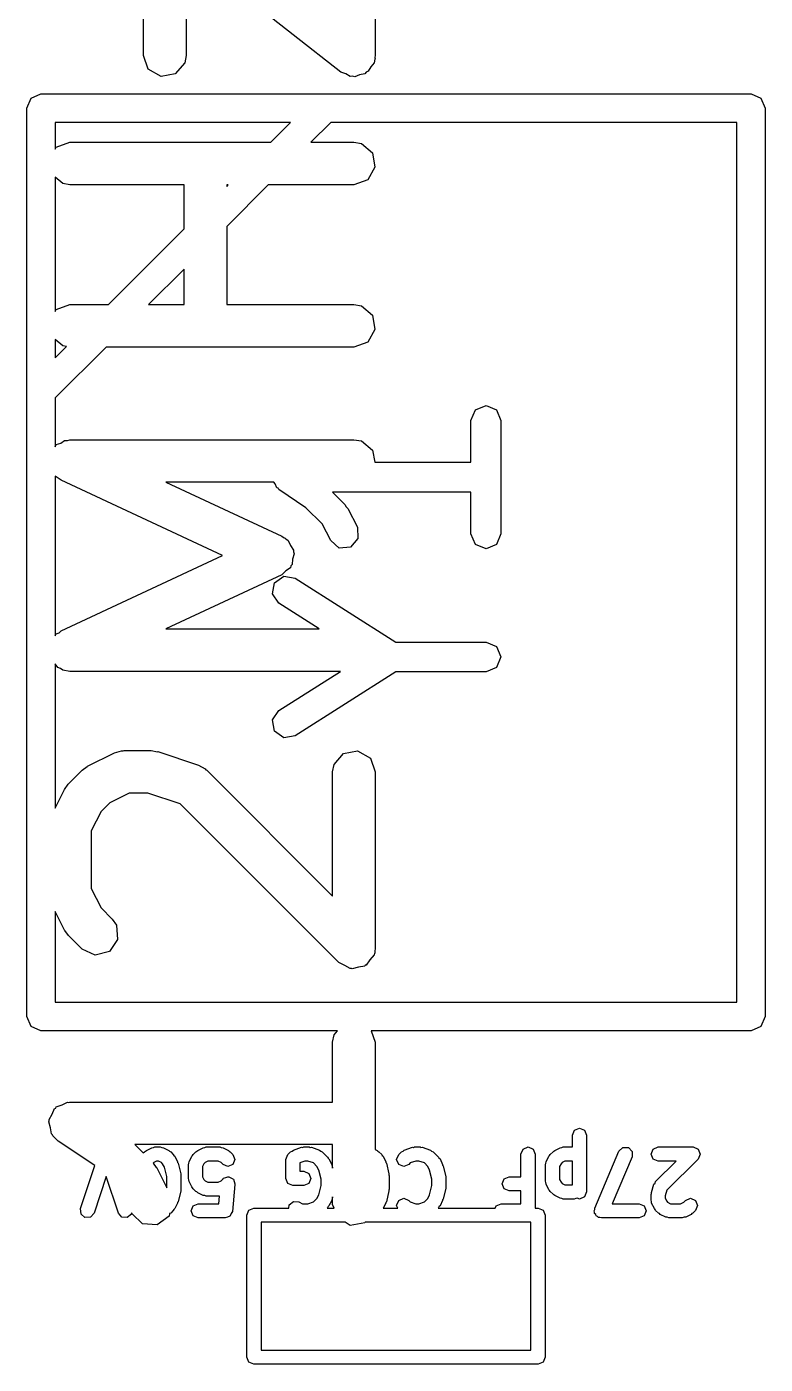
# Model space of a CAD drawing. Extents: x 97.5 to 143.9, y -109.8 to -49.
# Drawn here: x 121.7 to 124.3, y -98.525 to -93.813 of the extents above; entities that cross this region are included whole.
import ezdxf

# ---------------------------------------------------------------- set-up
doc = ezdxf.new("R2010")
doc.units = 0
doc.layers.add('BLACK', color=7, linetype='CONTINUOUS')

msp = doc.modelspace()

# ---------------------------------------------------------------- linework, layer by layer
at = {"layer": 'BLACK', "linetype": 'CONTINUOUS'}
for p, q in [((122.111, -93.9143), (122.111, -93.3905)), ((122.927, -93.475), (122.927, -93.9143)), ((122.806, -93.9733), (122.261, -93.5448)), ((122.261, -93.5448), (122.261, -93.9143)), ((122.128, -93.9625), (122.111, -93.9143)), ((122.256, -93.9399), (122.223, -93.9792)), ((122.261, -93.9143), (122.256, -93.9399)), ((122.923, -93.9399), (122.911, -93.954)), ((122.925, -93.928), (122.923, -93.9399)), ((122.927, -93.9249), (122.925, -93.928)), ((122.927, -93.9143), (122.926, -93.922)), ((122.926, -93.922), (122.927, -93.9249)), ((122.173, -93.9881), (122.128, -93.9625)), ((122.223, -93.9792), (122.173, -93.9881)), ((122.823, -93.979), (122.806, -93.9733)), ((122.839, -93.9881), (122.823, -93.979)), ((122.847, -93.9868), (122.839, -93.9881)), ((122.855, -93.9892), (122.847, -93.9868)), ((122.872, -93.9824), (122.855, -93.9892)), ((122.89, -93.9792), (122.872, -93.9824)), ((122.895, -93.9731), (122.89, -93.9792)), ((122.902, -93.9702), (122.895, -93.9731)), ((122.911, -93.954), (122.902, -93.9702)), ((121.7, -94.1), (121.715, -94.0646)), ((121.715, -94.0646), (121.75, -94.05)), ((121.75, -94.05), (124.25, -94.05)), ((124.25, -94.05), (124.285, -94.0646)), ((124.285, -94.0646), (124.3, -94.1)), ((121.7, -97.3), (121.7, -94.1)), ((124.3, -94.1), (124.3, -97.3)), ((121.8, -94.15), (121.8, -94.245)), ((122.629, -94.15), (121.8, -94.15)), ((122.559, -94.2202), (122.629, -94.15)), ((122.771, -94.15), (122.7, -94.2202)), ((124.2, -94.15), (122.771, -94.15)), ((124.2, -97.25), (124.2, -94.15)), ((121.804, -94.2378), (121.852, -94.2202)), ((121.852, -94.2202), (122.559, -94.2202)), ((122.7, -94.2202), (122.852, -94.2202)), ((122.852, -94.2202), (122.878, -94.2248)), ((122.878, -94.2248), (122.917, -94.2577)), ((121.8, -94.245), (121.804, -94.2378)), ((122.917, -94.2577), (122.926, -94.3083)), ((122.926, -94.3083), (122.901, -94.3527)), ((121.827, -94.3657), (121.8, -94.3433)), ((121.8, -94.3433), (121.8, -94.8164)), ((121.852, -94.3702), (121.827, -94.3657)), ((122.254, -94.3702), (121.852, -94.3702)), ((122.254, -94.5257), (122.254, -94.3702)), ((122.55, -94.3702), (122.404, -94.5171)), ((122.404, -94.3702), (122.404, -94.3757)), ((122.404, -94.3757), (122.409, -94.3702)), ((122.409, -94.3702), (122.404, -94.3702)), ((122.852, -94.3702), (122.55, -94.3702)), ((122.901, -94.3527), (122.852, -94.3702)), ((122.404, -94.5171), (122.404, -94.7917)), ((121.988, -94.7917), (122.254, -94.5257)), ((122.254, -94.6671), (122.129, -94.7917)), ((122.254, -94.7917), (122.254, -94.6671)), ((121.804, -94.8092), (121.852, -94.7917)), ((121.852, -94.7917), (121.988, -94.7917)), ((122.129, -94.7917), (122.254, -94.7917)), ((122.404, -94.7917), (122.852, -94.7917)), ((122.852, -94.7917), (122.878, -94.7962)), ((122.878, -94.7962), (122.917, -94.8292)), ((121.8, -94.8164), (121.804, -94.8092)), ((122.917, -94.8292), (122.926, -94.8797)), ((122.926, -94.8797), (122.901, -94.9241)), ((121.827, -94.9371), (121.8, -94.9147)), ((121.8, -94.9147), (121.8, -94.9793)), ((121.8, -94.9793), (121.84, -94.9395)), ((121.979, -94.9417), (121.8, -95.1207)), ((121.84, -94.9395), (121.827, -94.9371)), ((122.852, -94.9417), (121.979, -94.9417)), ((122.901, -94.9241), (122.852, -94.9417)), ((121.8, -95.1207), (121.8, -95.2926)), ((123.264, -95.2), (123.28, -95.1629)), ((123.28, -95.1629), (123.317, -95.1475)), ((123.317, -95.1475), (123.354, -95.1629)), ((123.354, -95.1629), (123.369, -95.2)), ((123.264, -95.3475), (123.264, -95.2)), ((123.369, -95.2), (123.369, -95.6)), ((121.82, -95.2798), (121.833, -95.2704)), ((121.833, -95.2704), (121.843, -95.2713)), ((121.843, -95.2713), (121.852, -95.2679)), ((121.852, -95.2679), (122.852, -95.2679)), ((122.852, -95.2679), (122.878, -95.2724)), ((121.8, -95.2926), (121.804, -95.2854)), ((121.804, -95.2854), (121.82, -95.2798)), ((122.878, -95.2724), (122.917, -95.3054)), ((122.917, -95.3054), (122.925, -95.3475)), ((122.925, -95.3475), (123.264, -95.3475)), ((121.821, -95.4108), (121.8, -95.3963)), ((121.8, -95.3963), (121.8, -95.9593)), ((122.389, -95.6762), (121.821, -95.4108)), ((122.57, -95.4179), (122.19, -95.4179)), ((122.19, -95.4179), (122.598, -95.6082)), ((122.574, -95.423), (122.57, -95.4179)), ((122.58, -95.4371), (122.574, -95.423)), ((122.585, -95.4392), (122.58, -95.4371)), ((122.588, -95.4437), (122.585, -95.4392)), ((122.683, -95.5075), (122.588, -95.4437)), ((123.264, -95.4525), (122.777, -95.4525)), ((122.777, -95.4525), (122.82, -95.4962)), ((123.264, -95.6), (123.264, -95.4525)), ((122.82, -95.4962), (122.824, -95.5042)), ((122.824, -95.5042), (122.83, -95.5099)), ((122.74, -95.5644), (122.683, -95.5075)), ((122.83, -95.5099), (122.864, -95.5765)), ((122.77, -95.6235), (122.74, -95.5644)), ((122.864, -95.5765), (122.866, -95.6166)), ((123.28, -95.6371), (123.264, -95.6)), ((123.369, -95.6), (123.354, -95.6371)), ((122.598, -95.6082), (122.606, -95.6139)), ((122.606, -95.6139), (122.61, -95.6147)), ((122.61, -95.6147), (122.612, -95.6175)), ((122.612, -95.6175), (122.62, -95.6232)), ((122.62, -95.6232), (122.628, -95.6408)), ((122.628, -95.6408), (122.639, -95.6568)), ((122.8, -95.6498), (122.77, -95.6235)), ((122.84, -95.647), (122.8, -95.6498)), ((122.866, -95.6166), (122.84, -95.647)), ((123.317, -95.6525), (123.28, -95.6371)), ((123.354, -95.6371), (123.317, -95.6525)), ((121.821, -95.9416), (122.389, -95.6762)), ((122.636, -95.6885), (122.635, -95.7079)), ((122.641, -95.6697), (122.636, -95.6885)), ((122.639, -95.6568), (122.639, -95.6635)), ((122.639, -95.6635), (122.641, -95.6697)), ((122.612, -95.7304), (122.598, -95.7442)), ((122.628, -95.7192), (122.612, -95.7304)), ((122.63, -95.7127), (122.628, -95.7192)), ((122.635, -95.7079), (122.63, -95.7127)), ((122.598, -95.7442), (122.19, -95.9345)), ((122.565, -95.8114), (122.572, -95.7718)), ((122.572, -95.7718), (122.605, -95.7488)), ((122.605, -95.7488), (122.645, -95.7557)), ((122.645, -95.7557), (122.999, -95.9808)), ((122.588, -95.8443), (122.565, -95.8114)), ((122.73, -95.9345), (122.588, -95.8443)), ((121.8, -95.9593), (121.804, -95.9521)), ((121.804, -95.9521), (121.814, -95.9486)), ((121.814, -95.9486), (121.821, -95.9416)), ((122.19, -95.9345), (122.73, -95.9345)), ((122.999, -95.9808), (123.317, -95.9808)), ((123.317, -95.9808), (123.354, -95.9962)), ((123.354, -95.9962), (123.369, -96.0333)), ((121.809, -96.071), (121.8, -96.0576)), ((121.8, -96.0576), (121.8, -96.5656)), ((121.819, -96.0736), (121.809, -96.071)), ((123.354, -96.0705), (123.317, -96.0858)), ((123.369, -96.0333), (123.354, -96.0705)), ((121.827, -96.08), (121.819, -96.0736)), ((121.852, -96.0845), (121.827, -96.08)), ((122.805, -96.0845), (121.852, -96.0845)), ((122.588, -96.2224), (122.805, -96.0845)), ((122.999, -96.0858), (122.645, -96.311)), ((123.317, -96.0858), (122.999, -96.0858)), ((122.565, -96.2553), (122.588, -96.2224)), ((122.572, -96.2949), (122.565, -96.2553)), ((122.605, -96.3179), (122.572, -96.2949)), ((122.645, -96.311), (122.605, -96.3179)), ((121.914, -96.4186), (122.009, -96.371)), ((122.009, -96.371), (122.034, -96.3636)), ((122.034, -96.3636), (122.039, -96.3646)), ((122.039, -96.3646), (122.043, -96.3631)), ((122.043, -96.3631), (122.138, -96.3631)), ((122.138, -96.3631), (122.16, -96.367)), ((122.16, -96.367), (122.162, -96.3669)), ((122.162, -96.3669), (122.305, -96.4146)), ((122.782, -96.4124), (122.815, -96.3731)), ((122.815, -96.3731), (122.865, -96.3642)), ((122.865, -96.3642), (122.91, -96.3899)), ((122.91, -96.3899), (122.927, -96.4381)), ((121.847, -96.4803), (121.895, -96.4327)), ((121.895, -96.4327), (121.913, -96.4198)), ((121.913, -96.4198), (121.914, -96.4186)), ((122.305, -96.4146), (122.328, -96.427)), ((122.328, -96.427), (122.33, -96.4308)), ((122.33, -96.4308), (122.334, -96.4327)), ((122.334, -96.4327), (122.777, -96.8761)), ((122.777, -96.4381), (122.782, -96.4124)), ((122.777, -96.8761), (122.777, -96.4381)), ((122.927, -96.4381), (122.927, -97.0571)), ((121.833, -96.4998), (121.846, -96.4818)), ((121.846, -96.4818), (121.847, -96.4803)), ((121.8, -96.5656), (121.833, -96.4998)), ((122.061, -96.5131), (121.992, -96.5474)), ((122.126, -96.5131), (122.061, -96.5131)), ((122.24, -96.5513), (122.126, -96.5131)), ((121.962, -96.5778), (121.927, -96.6463)), ((121.992, -96.5474), (121.962, -96.5778)), ((122.799, -97.1102), (122.24, -96.5513)), ((121.927, -96.6463), (121.927, -96.849)), ((121.927, -96.849), (121.962, -96.9175)), ((121.962, -96.9175), (122.001, -96.9565)), ((121.833, -96.9954), (121.8, -96.9296)), ((121.8, -96.9296), (121.8, -97.25)), ((122.001, -96.9565), (122.016, -96.9778)), ((121.834, -96.9966), (121.833, -96.9954)), ((121.847, -97.0149), (121.834, -96.9966)), ((121.895, -97.0626), (121.847, -97.0149)), ((122.016, -96.9778), (122.02, -97.0289)), ((122.02, -97.0289), (121.991, -97.071)), ((122.927, -97.0571), (122.925, -97.0733)), ((121.941, -97.0842), (121.895, -97.0626)), ((121.991, -97.071), (121.941, -97.0842)), ((122.908, -97.1001), (122.895, -97.1186)), ((122.923, -97.0828), (122.908, -97.1001)), ((122.924, -97.0782), (122.923, -97.0828)), ((122.925, -97.0766), (122.924, -97.0782)), ((122.925, -97.0733), (122.925, -97.0766)), ((122.82, -97.1197), (122.799, -97.1102)), ((122.839, -97.131), (122.82, -97.1197)), ((122.843, -97.1304), (122.839, -97.131)), ((122.846, -97.1319), (122.843, -97.1304)), ((122.868, -97.126), (122.846, -97.1319)), ((122.89, -97.1221), (122.868, -97.126)), ((122.892, -97.1195), (122.89, -97.1221)), ((122.895, -97.1186), (122.892, -97.1195)), ((121.8, -97.25), (124.2, -97.25)), ((121.715, -97.3354), (121.7, -97.3)), ((121.75, -97.35), (121.715, -97.3354)), ((124.285, -97.3354), (124.25, -97.35)), ((124.3, -97.3), (124.285, -97.3354)), ((122.794, -97.35), (121.75, -97.35)), ((122.777, -97.3905), (122.782, -97.3648)), ((122.777, -97.6012), (122.777, -97.3905)), ((122.782, -97.3648), (122.794, -97.35)), ((124.25, -97.35), (122.913, -97.35)), ((122.913, -97.35), (122.927, -97.3905)), ((122.927, -97.3905), (122.927, -97.7685)), ((121.789, -97.6443), (121.798, -97.6244)), ((121.798, -97.6244), (121.802, -97.6225)), ((121.802, -97.6225), (121.804, -97.6187)), ((121.804, -97.6187), (121.825, -97.6113)), ((121.825, -97.6113), (121.844, -97.6016)), ((121.844, -97.6016), (121.848, -97.6027)), ((121.848, -97.6027), (121.852, -97.6012)), ((121.852, -97.6012), (122.777, -97.6012)), ((121.778, -97.6714), (121.779, -97.6674)), ((121.784, -97.6923), (121.778, -97.6714)), ((121.779, -97.6632), (121.789, -97.6443)), ((121.779, -97.6674), (121.779, -97.6632)), ((121.787, -97.7137), (121.784, -97.6923)), ((121.791, -97.7165), (121.787, -97.7137)), ((121.792, -97.7206), (121.791, -97.7165)), ((121.811, -97.7386), (121.792, -97.7206)), ((123.621, -97.7179), (123.629, -97.7002)), ((123.621, -97.7595), (123.621, -97.7179)), ((123.629, -97.7002), (123.646, -97.6929)), ((123.646, -97.6929), (123.664, -97.7002)), ((123.664, -97.7002), (123.671, -97.7179)), ((123.671, -97.7179), (123.671, -97.9179)), ((121.94, -97.8247), (121.811, -97.7386)), ((122.777, -97.7512), (122.081, -97.7512)), ((122.081, -97.7512), (122.11, -97.7805)), ((122.121, -97.7717), (122.14, -97.7622)), ((122.14, -97.7622), (122.146, -97.7618)), ((122.146, -97.7618), (122.151, -97.7595)), ((122.151, -97.7595), (122.17, -97.7595)), ((122.17, -97.7595), (122.176, -97.7618)), ((122.176, -97.7618), (122.181, -97.7622)), ((122.181, -97.7622), (122.2, -97.7717)), ((122.302, -97.7717), (122.321, -97.7622)), ((122.321, -97.7622), (122.327, -97.7618)), ((122.327, -97.7618), (122.332, -97.7595)), ((122.332, -97.7595), (122.38, -97.7595)), ((122.38, -97.7595), (122.385, -97.7617)), ((122.385, -97.7617), (122.391, -97.7622)), ((122.391, -97.7622), (122.41, -97.7717)), ((122.639, -97.7703), (122.667, -97.7608)), ((122.667, -97.7608), (122.671, -97.7611)), ((122.671, -97.7611), (122.675, -97.7595)), ((122.675, -97.7595), (122.694, -97.7595)), ((122.694, -97.7595), (122.698, -97.7611)), ((122.698, -97.7611), (122.702, -97.7608)), ((122.702, -97.7608), (122.731, -97.7703)), ((122.777, -97.8338), (122.777, -97.7512)), ((122.927, -97.7685), (122.934, -97.7717)), ((123.029, -97.7703), (123.058, -97.7608)), ((123.058, -97.7608), (123.062, -97.7611)), ((123.062, -97.7611), (123.065, -97.7595)), ((123.065, -97.7595), (123.085, -97.7595)), ((123.085, -97.7595), (123.088, -97.7611)), ((123.088, -97.7611), (123.092, -97.7608)), ((123.092, -97.7608), (123.121, -97.7703)), ((123.44, -97.7845), (123.448, -97.7668)), ((123.448, -97.7668), (123.465, -97.7595)), ((123.465, -97.7595), (123.483, -97.7668)), ((123.483, -97.7668), (123.49, -97.7845)), ((123.559, -97.7717), (123.578, -97.7622)), ((123.578, -97.7622), (123.584, -97.7618)), ((123.584, -97.7618), (123.589, -97.7595)), ((123.589, -97.7595), (123.621, -97.7595)), ((123.785, -97.7747), (123.799, -97.7613)), ((123.799, -97.7613), (123.818, -97.7615)), ((123.818, -97.7615), (123.832, -97.7752)), ((123.898, -97.7845), (123.905, -97.7668)), ((123.905, -97.7668), (123.923, -97.7595)), ((123.923, -97.7595), (124.046, -97.7595)), ((124.046, -97.7595), (124.046, -97.7595)), ((124.046, -97.7595), (124.064, -97.7668)), ((124.064, -97.7668), (124.071, -97.7845)), ((122.11, -97.7805), (122.114, -97.7764)), ((122.114, -97.7764), (122.118, -97.7748)), ((122.118, -97.7748), (122.121, -97.7717)), ((122.147, -97.8146), (122.145, -97.8162)), ((122.157, -97.8095), (122.147, -97.8146)), ((122.164, -97.8095), (122.157, -97.8095)), ((122.174, -97.8146), (122.164, -97.8095)), ((122.178, -97.8184), (122.174, -97.8146)), ((122.2, -97.7717), (122.203, -97.7748)), ((122.203, -97.7748), (122.207, -97.7764)), ((122.207, -97.7764), (122.216, -97.7859)), ((122.216, -97.7859), (122.218, -97.7897)), ((122.218, -97.7897), (122.221, -97.7924)), ((122.221, -97.7924), (122.231, -97.8114)), ((122.231, -97.8114), (122.231, -97.8143)), ((122.231, -97.8143), (122.233, -97.8166)), ((122.271, -97.8172), (122.272, -97.8114)), ((122.272, -97.8114), (122.281, -97.7924)), ((122.281, -97.7924), (122.284, -97.7897)), ((122.284, -97.7897), (122.286, -97.7859)), ((122.286, -97.7859), (122.295, -97.7764)), ((122.295, -97.7764), (122.299, -97.7748)), ((122.299, -97.7748), (122.302, -97.7717)), ((122.328, -97.8146), (122.324, -97.8184)), ((122.338, -97.8095), (122.328, -97.8146)), ((122.374, -97.8095), (122.338, -97.8095)), ((122.384, -97.8146), (122.374, -97.8095)), ((122.391, -97.8212), (122.384, -97.8146)), ((122.41, -97.7717), (122.413, -97.7748)), ((122.413, -97.7748), (122.416, -97.7764)), ((122.416, -97.7764), (122.426, -97.7859)), ((122.426, -97.7859), (122.433, -97.8036)), ((122.433, -97.8036), (122.426, -97.8212)), ((122.612, -97.8036), (122.619, -97.7859)), ((122.612, -97.8702), (122.612, -97.8036)), ((122.619, -97.7859), (122.629, -97.7764)), ((122.629, -97.7764), (122.634, -97.7741)), ((122.634, -97.7741), (122.639, -97.7703)), ((122.679, -97.8095), (122.662, -97.8152)), ((122.662, -97.8152), (122.662, -97.8452)), ((122.69, -97.8095), (122.679, -97.8095)), ((122.709, -97.8159), (122.69, -97.8095)), ((122.721, -97.8279), (122.709, -97.8159)), ((122.731, -97.7703), (122.735, -97.7741)), ((122.735, -97.7741), (122.74, -97.7764)), ((122.74, -97.7764), (122.759, -97.7954)), ((122.759, -97.7954), (122.761, -97.7992)), ((122.761, -97.7992), (122.764, -97.8019)), ((122.764, -97.8019), (122.774, -97.821)), ((122.934, -97.7717), (122.936, -97.7748)), ((122.936, -97.7748), (122.94, -97.7764)), ((122.94, -97.7764), (122.95, -97.7859)), ((122.95, -97.7859), (122.951, -97.7897)), ((122.951, -97.7897), (122.955, -97.7924)), ((122.955, -97.7924), (122.964, -97.8114)), ((122.964, -97.8114), (122.964, -97.8143)), ((122.964, -97.8143), (122.966, -97.8166)), ((123.002, -97.8036), (123.01, -97.7859)), ((123.01, -97.8212), (123.002, -97.8036)), ((123.01, -97.7859), (123.019, -97.7764)), ((123.019, -97.7764), (123.025, -97.7741)), ((123.025, -97.7741), (123.029, -97.7703)), ((123.05, -97.8159), (123.045, -97.8212)), ((123.07, -97.8095), (123.05, -97.8159)), ((123.08, -97.8095), (123.07, -97.8095)), ((123.1, -97.8159), (123.08, -97.8095)), ((123.112, -97.8279), (123.1, -97.8159)), ((123.121, -97.7703), (123.125, -97.7741)), ((123.125, -97.7741), (123.131, -97.7764)), ((123.131, -97.7764), (123.15, -97.7954)), ((123.15, -97.7954), (123.151, -97.7992)), ((123.151, -97.7992), (123.155, -97.8019)), ((123.155, -97.8019), (123.164, -97.821)), ((123.44, -97.8643), (123.44, -97.7845)), ((123.49, -97.7845), (123.49, -97.975)), ((123.528, -97.8172), (123.529, -97.8114)), ((123.529, -97.8114), (123.538, -97.7924)), ((123.538, -97.7924), (123.541, -97.7897)), ((123.541, -97.7897), (123.543, -97.7859)), ((123.543, -97.7859), (123.553, -97.7764)), ((123.553, -97.7764), (123.556, -97.7748)), ((123.556, -97.7748), (123.559, -97.7717)), ((123.585, -97.8146), (123.581, -97.8184)), ((123.595, -97.8095), (123.585, -97.8146)), ((123.621, -97.8095), (123.595, -97.8095)), ((123.621, -97.8929), (123.621, -97.8095)), ((123.7, -97.9747), (123.785, -97.7747)), ((123.831, -97.7944), (123.761, -97.9595)), ((123.832, -97.7752), (123.831, -97.7944)), ((123.905, -97.8022), (123.898, -97.7845)), ((123.923, -97.8095), (123.905, -97.8022)), ((123.914, -97.8811), (123.986, -97.8095)), ((123.986, -97.8095), (123.923, -97.8095)), ((124.064, -97.8022), (123.954, -97.9123)), ((124.071, -97.7845), (124.064, -97.8022)), ((121.889, -97.9766), (121.94, -97.8247)), ((122.145, -97.8162), (122.156, -97.832)), ((122.156, -97.832), (122.158, -97.8331)), ((122.158, -97.8331), (122.193, -97.9037)), ((122.185, -97.8313), (122.178, -97.8184)), ((122.193, -97.8638), (122.185, -97.8313)), ((122.233, -97.8166), (122.242, -97.8547)), ((122.242, -97.8547), (122.242, -97.8578)), ((122.242, -97.8578), (122.243, -97.8607)), ((122.243, -97.8607), (122.243, -97.9083)), ((122.269, -97.8226), (122.271, -97.8172)), ((122.269, -97.8702), (122.269, -97.8226)), ((122.324, -97.8184), (122.319, -97.8285)), ((122.319, -97.8285), (122.319, -97.8643)), ((122.408, -97.8286), (122.391, -97.8212)), ((122.426, -97.8212), (122.408, -97.8286)), ((122.662, -97.8452), (122.675, -97.8452)), ((122.675, -97.8452), (122.693, -97.8526)), ((122.693, -97.8526), (122.7, -97.8702)), ((122.728, -97.8409), (122.721, -97.8279)), ((122.736, -97.8733), (122.728, -97.8409)), ((122.774, -97.821), (122.774, -97.8238)), ((122.774, -97.8238), (122.775, -97.8261)), ((122.775, -97.8261), (122.777, -97.8338)), ((122.966, -97.8166), (122.975, -97.8547)), ((122.975, -97.8547), (122.975, -97.8578)), ((122.975, -97.8578), (122.976, -97.8607)), ((122.976, -97.8607), (122.976, -97.9083)), ((123.027, -97.8286), (123.01, -97.8212)), ((123.045, -97.8212), (123.027, -97.8286)), ((123.118, -97.8409), (123.112, -97.8279)), ((123.126, -97.8733), (123.118, -97.8409)), ((123.164, -97.821), (123.164, -97.8238)), ((123.164, -97.8238), (123.166, -97.8261)), ((123.166, -97.8261), (123.175, -97.8642)), ((123.526, -97.8226), (123.528, -97.8172)), ((123.526, -97.8798), (123.526, -97.8226)), ((123.581, -97.8184), (123.576, -97.8285)), ((123.576, -97.8285), (123.576, -97.8739)), ((121.98, -97.8636), (121.937, -97.9924)), ((122.023, -97.9924), (121.98, -97.8636)), ((122.193, -97.9037), (122.193, -97.8638)), ((122.243, -97.9083), (122.242, -97.9113)), ((122.271, -97.8756), (122.269, -97.8702)), ((122.272, -97.8814), (122.271, -97.8756)), ((122.281, -97.9005), (122.272, -97.8814)), ((122.284, -97.9032), (122.281, -97.9005)), ((122.286, -97.907), (122.284, -97.9032)), ((122.295, -97.9165), (122.286, -97.907)), ((122.319, -97.8643), (122.324, -97.8745)), ((122.324, -97.8745), (122.328, -97.8783)), ((122.328, -97.8783), (122.338, -97.8833)), ((122.338, -97.8833), (122.374, -97.8833)), ((122.374, -97.8833), (122.384, -97.8783)), ((122.384, -97.8783), (122.391, -97.8716)), ((122.391, -97.8716), (122.392, -97.8711)), ((122.392, -97.8711), (122.393, -97.8699)), ((122.393, -97.8699), (122.401, -97.8675)), ((122.401, -97.8675), (122.408, -97.8643)), ((122.408, -97.8643), (122.41, -97.8648)), ((122.41, -97.8648), (122.411, -97.8644)), ((122.411, -97.8644), (122.418, -97.8684)), ((122.418, -97.8684), (122.426, -97.8716)), ((122.433, -97.8918), (122.424, -97.987)), ((122.426, -97.8716), (122.427, -97.8728)), ((122.427, -97.8728), (122.428, -97.8735)), ((122.428, -97.8735), (122.43, -97.8815)), ((122.43, -97.8815), (122.433, -97.8893)), ((122.433, -97.8893), (122.433, -97.8905)), ((122.433, -97.8905), (122.433, -97.8918)), ((122.619, -97.8879), (122.612, -97.8702)), ((122.637, -97.8952), (122.619, -97.8879)), ((122.675, -97.8952), (122.637, -97.8952)), ((122.693, -97.8879), (122.675, -97.8952)), ((122.7, -97.8702), (122.693, -97.8879)), ((122.728, -97.9282), (122.736, -97.8957)), ((122.736, -97.8957), (122.736, -97.8733)), ((122.976, -97.9083), (122.975, -97.9113)), ((123.118, -97.9282), (123.126, -97.8957)), ((123.126, -97.8957), (123.126, -97.8733)), ((123.175, -97.9049), (123.166, -97.943)), ((123.175, -97.8642), (123.175, -97.8673)), ((123.175, -97.8673), (123.176, -97.8702)), ((123.176, -97.8988), (123.175, -97.9017)), ((123.175, -97.9017), (123.175, -97.9049)), ((123.176, -97.8702), (123.176, -97.8988)), ((123.374, -97.8893), (123.381, -97.8716)), ((123.381, -97.907), (123.374, -97.8893)), ((123.381, -97.8716), (123.399, -97.8643)), ((123.399, -97.9143), (123.381, -97.907)), ((123.399, -97.8643), (123.44, -97.8643)), ((123.528, -97.8851), (123.526, -97.8798)), ((123.529, -97.8909), (123.528, -97.8851)), ((123.538, -97.91), (123.529, -97.8909)), ((123.541, -97.9127), (123.538, -97.91)), ((123.576, -97.8739), (123.581, -97.884)), ((123.581, -97.884), (123.585, -97.8878)), ((123.585, -97.8878), (123.595, -97.8929)), ((123.595, -97.8929), (123.621, -97.8929)), ((123.899, -97.9195), (123.908, -97.8909)), ((123.908, -97.8909), (123.912, -97.8865)), ((123.912, -97.8865), (123.914, -97.8811)), ((122.233, -97.9525), (122.231, -97.9548)), ((122.231, -97.9548), (122.231, -97.9576)), ((122.242, -97.9144), (122.233, -97.9525)), ((122.242, -97.9113), (122.242, -97.9144)), ((122.299, -97.9181), (122.295, -97.9165)), ((122.302, -97.9212), (122.299, -97.9181)), ((122.321, -97.9307), (122.302, -97.9212)), ((122.327, -97.9311), (122.321, -97.9307)), ((122.332, -97.9333), (122.327, -97.9311)), ((122.379, -97.9333), (122.332, -97.9333)), ((122.376, -97.9595), (122.379, -97.9333)), ((122.624, -97.9638), (122.639, -97.9513)), ((122.639, -97.9513), (122.658, -97.9526)), ((122.658, -97.9526), (122.671, -97.9595)), ((122.69, -97.9595), (122.709, -97.9531)), ((122.709, -97.9531), (122.721, -97.9411)), ((122.721, -97.9411), (122.728, -97.9282)), ((122.774, -97.9481), (122.764, -97.9671)), ((122.775, -97.943), (122.774, -97.9453)), ((122.774, -97.9453), (122.774, -97.9481)), ((122.777, -97.9352), (122.775, -97.943)), ((122.777, -97.9619), (122.777, -97.9352)), ((122.966, -97.9525), (122.964, -97.9548)), ((122.964, -97.9548), (122.964, -97.9576)), ((122.975, -97.9144), (122.966, -97.9525)), ((122.975, -97.9113), (122.975, -97.9144)), ((123.002, -97.9655), (123.01, -97.9478)), ((123.01, -97.9478), (123.027, -97.9405)), ((123.027, -97.9405), (123.045, -97.9478)), ((123.045, -97.9478), (123.05, -97.9532)), ((123.05, -97.9532), (123.07, -97.9595)), ((123.08, -97.9595), (123.1, -97.9531)), ((123.1, -97.9531), (123.112, -97.9411)), ((123.112, -97.9411), (123.118, -97.9282)), ((123.164, -97.9481), (123.155, -97.9671)), ((123.166, -97.943), (123.164, -97.9453)), ((123.164, -97.9453), (123.164, -97.9481)), ((123.44, -97.9143), (123.399, -97.9143)), ((123.44, -97.9595), (123.44, -97.9143)), ((123.543, -97.9165), (123.541, -97.9127)), ((123.553, -97.926), (123.543, -97.9165)), ((123.556, -97.9276), (123.553, -97.926)), ((123.559, -97.9307), (123.556, -97.9276)), ((123.578, -97.9402), (123.559, -97.9307)), ((123.584, -97.9406), (123.578, -97.9402)), ((123.589, -97.9429), (123.584, -97.9406)), ((123.627, -97.9429), (123.589, -97.9429)), ((123.633, -97.9406), (123.627, -97.9429)), ((123.639, -97.9402), (123.633, -97.9406)), ((123.646, -97.9429), (123.639, -97.9399)), ((123.639, -97.9399), (123.639, -97.9402)), ((123.664, -97.9355), (123.646, -97.9429)), ((123.671, -97.9179), (123.664, -97.9355)), ((123.898, -97.9274), (123.899, -97.9236)), ((123.898, -97.9464), (123.898, -97.9274)), ((123.9, -97.9518), (123.898, -97.9464)), ((123.899, -97.9236), (123.899, -97.9195)), ((123.9, -97.9576), (123.9, -97.9518)), ((123.954, -97.9123), (123.948, -97.9314)), ((123.948, -97.9314), (123.948, -97.9405)), ((123.948, -97.9405), (123.953, -97.9507)), ((123.953, -97.9507), (123.956, -97.9545)), ((123.956, -97.9545), (123.967, -97.9595)), ((124.002, -97.9595), (124.013, -97.9545)), ((124.013, -97.9545), (124.019, -97.9478)), ((124.019, -97.9478), (124.037, -97.9405)), ((124.037, -97.9405), (124.055, -97.9478)), ((124.055, -97.9478), (124.062, -97.9655)), ((121.891, -97.9957), (121.889, -97.9766)), ((121.905, -98.0082), (121.891, -97.9957)), ((121.937, -97.9924), (121.924, -98.0069)), ((122.035, -98.0069), (122.023, -97.9924)), ((122.069, -97.9957), (122.054, -98.0082)), ((122.071, -97.9954), (122.069, -97.9916)), ((122.069, -97.9916), (122.069, -97.9957)), ((122.108, -98.0307), (122.071, -97.9954)), ((122.201, -98.0032), (122.159, -98.0338)), ((122.203, -97.9948), (122.201, -98.0032)), ((122.207, -97.9927), (122.203, -97.9943)), ((122.203, -97.9943), (122.203, -97.9948)), ((122.216, -97.9832), (122.207, -97.9927)), ((122.218, -97.9794), (122.216, -97.9832)), ((122.221, -97.9767), (122.218, -97.9794)), ((122.231, -97.9576), (122.221, -97.9767)), ((122.279, -97.9845), (122.286, -97.9668)), ((122.286, -98.0022), (122.279, -97.9845)), ((122.286, -97.9668), (122.304, -97.9595)), ((122.304, -98.0095), (122.286, -98.0022)), ((122.304, -97.9595), (122.376, -97.9595)), ((122.415, -98.0039), (122.407, -98.0063)), ((122.416, -98.0022), (122.415, -98.0027)), ((122.415, -98.0027), (122.415, -98.0039)), ((122.42, -97.9944), (122.416, -98.0022)), ((122.424, -97.987), (122.42, -97.9944)), ((122.475, -98), (122.482, -97.9823)), ((122.475, -98.5), (122.475, -98)), ((122.482, -97.9823), (122.5, -97.975)), ((122.5, -97.975), (122.623, -97.975)), ((122.623, -97.975), (122.624, -97.9638)), ((122.671, -97.9595), (122.69, -97.9595)), ((122.759, -97.9736), (122.758, -97.975)), ((122.758, -97.975), (122.782, -97.975)), ((122.761, -97.9698), (122.759, -97.9736)), ((122.764, -97.9671), (122.761, -97.9698)), ((122.782, -97.975), (122.777, -97.9619)), ((122.964, -97.9576), (122.955, -97.975)), ((122.955, -97.975), (123.006, -97.975)), ((123.006, -97.975), (123.002, -97.9655)), ((123.07, -97.9595), (123.08, -97.9595)), ((123.15, -97.9736), (123.148, -97.975)), ((123.148, -97.975), (123.349, -97.975)), ((123.151, -97.9698), (123.15, -97.9736)), ((123.155, -97.9671), (123.151, -97.9698)), ((123.349, -97.975), (123.353, -97.9668)), ((123.353, -97.9668), (123.37, -97.9595)), ((123.37, -97.9595), (123.44, -97.9595)), ((123.49, -97.975), (123.5, -97.975)), ((123.5, -97.975), (123.518, -97.9823)), ((123.518, -97.9823), (123.525, -98)), ((123.525, -98), (123.525, -98.5)), ((123.698, -97.9845), (123.7, -97.9798)), ((123.699, -97.989), (123.698, -97.9845)), ((123.699, -97.9938), (123.699, -97.989)), ((123.703, -97.9975), (123.699, -97.9938)), ((123.7, -97.9798), (123.7, -97.9747)), ((123.705, -98.0022), (123.703, -97.9975)), ((123.709, -98.004), (123.705, -98.0022)), ((123.713, -98.0075), (123.709, -98.004)), ((123.761, -97.9595), (123.856, -97.9595)), ((123.856, -97.9595), (123.874, -97.9668)), ((123.874, -98.0022), (123.856, -98.0095)), ((123.874, -97.9668), (123.881, -97.9845)), ((123.881, -97.9845), (123.874, -98.0022)), ((123.91, -97.9767), (123.9, -97.9576)), ((123.913, -97.9794), (123.91, -97.9767)), ((123.914, -97.9832), (123.913, -97.9794)), ((123.924, -97.9927), (123.914, -97.9832)), ((123.928, -97.9943), (123.924, -97.9927)), ((123.93, -97.9974), (123.928, -97.9943)), ((123.95, -98.0069), (123.93, -97.9974)), ((123.967, -97.9595), (124.002, -97.9595)), ((124.039, -97.9974), (124.02, -98.0069)), ((124.041, -97.9943), (124.039, -97.9974)), ((124.045, -97.9927), (124.041, -97.9943)), ((124.055, -97.9832), (124.045, -97.9927)), ((124.062, -97.9655), (124.055, -97.9832)), ((121.924, -98.0069), (121.905, -98.0082)), ((122.054, -98.0082), (122.035, -98.0069)), ((122.159, -98.0338), (122.108, -98.0307)), ((122.399, -98.0095), (122.304, -98.0095)), ((122.407, -98.0063), (122.399, -98.0095)), ((122.821, -98.025), (122.525, -98.025)), ((122.525, -98.025), (122.525, -98.475)), ((122.839, -98.0358), (122.821, -98.025)), ((122.89, -98.0269), (122.839, -98.0358)), ((122.891, -98.025), (122.89, -98.0269)), ((123.475, -98.025), (122.891, -98.025)), ((123.475, -98.475), (123.475, -98.025)), ((123.718, -98.0076), (123.713, -98.0075)), ((123.723, -98.0095), (123.718, -98.0076)), ((123.856, -98.0095), (123.723, -98.0095)), ((123.955, -98.0073), (123.95, -98.0069)), ((123.961, -98.0095), (123.955, -98.0073)), ((124.008, -98.0095), (123.961, -98.0095)), ((124.014, -98.0073), (124.008, -98.0095)), ((124.02, -98.0069), (124.014, -98.0073)), ((122.525, -98.475), (123.475, -98.475)), ((122.482, -98.5177), (122.475, -98.5)), ((122.5, -98.525), (122.482, -98.5177)), ((123.518, -98.5177), (123.5, -98.525)), ((123.525, -98.5), (123.518, -98.5177)), ((123.5, -98.525), (122.5, -98.525))]:
    msp.add_line(p, q, dxfattribs=at)

doc.saveas('drawing.dxf')
